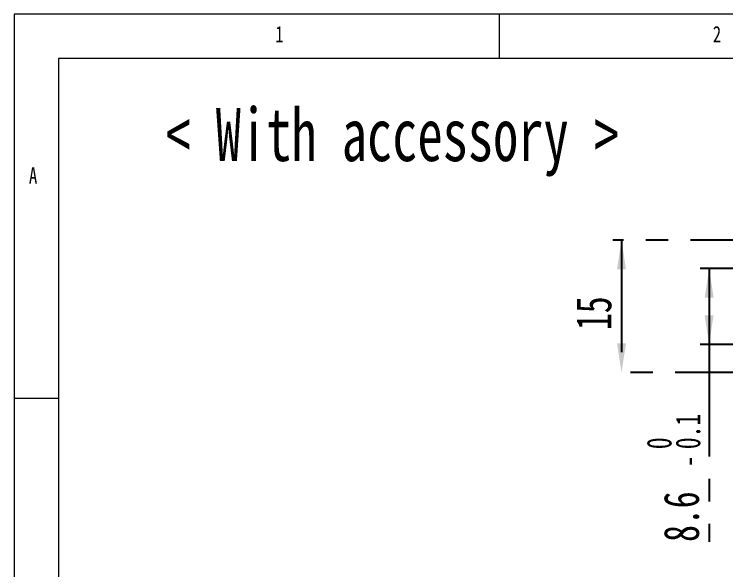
# Paper-space layout '시트2-ENG' of a CAD drawing. Header units: millimetres. Extents: x 5 to 415, y 5 to 292.
# Drawn here: x 5 to 85.6, y 229.1 to 292 of the extents above; entities that cross this region are included whole.
import ezdxf

# ---------------------------------------------------------------- set-up
doc = ezdxf.new("R2010")
doc.units = ezdxf.units.MM
doc.linetypes.add('CENTERX2', pattern=[20.32, 12.7, -2.54, 2.54, -2.54])
doc.layers.add('CENTER_LINE', color=7, linetype='CENTERX2')
doc.styles.add('SLDTEXTSTYLE0', font='TXT', dxfattribs={"width": 0.7})
doc.styles.add('SLDTEXTSTYLE3', font='TXT', dxfattribs={"width": 0.75})
doc.dimstyles.new('SLDDIMSTYLE0', dxfattribs={"dimtxt": 4, "dimasz": 3.302, "dimexe": 0, "dimexo": 0.0625, "dimgap": 1, "dimtad": 1, "dimrnd": 1e-09, "dimzin": 12, "dimdsep": 46, "dimtxsty": 'SLDTEXTSTYLE0', "dimsah": 1, "dimcen": 0.09, "dimadec": 0, "dimazin": 3, "dimtfac": 1, "dimtofl": 0, "dimtmove": 0, "dimatfit": 3, "dimfxl": 1, "dimfrac": 2, "dimtolj": 1, "dimtzin": 12, "dimarcsym": 0})
doc.dimstyles.new('SLDDIMSTYLE7', dxfattribs={"dimtxt": 4, "dimasz": 3.302, "dimexe": 0, "dimexo": 0.0625, "dimgap": 1, "dimtad": 1, "dimrnd": 1e-09, "dimzin": 12, "dimdsep": 46, "dimtxsty": 'SLDTEXTSTYLE0', "dimsah": 1, "dimcen": 0.09, "dimadec": 0, "dimazin": 3, "dimtol": 1, "dimtm": 0.1, "dimtfac": 1, "dimtofl": 0, "dimtmove": 0, "dimatfit": 3, "dimfxl": 1, "dimfrac": 2, "dimtolj": 1, "dimarcsym": 0})

# ---------------------------------------------------------------- blocks, each defined once
blk = doc.blocks.new('_D_53')
at = {"layer": 'CENTER_LINE'}
for p, q in [((90.319, 263.217), (82.751, 263.217)), ((83.751, 263.217), (83.751, 254.617)), ((90.319, 254.617), (82.751, 254.617)), ((83.751, 254.617), (83.751, 232.248))]:
    blk.add_line(p, q, dxfattribs=at)
for points in [[(83.751, 263.217), (83.243, 259.915), (84.259, 259.915)], [(83.751, 254.617), (84.259, 257.919), (83.243, 257.919)]]:
    blk.add_solid(points, dxfattribs=at)
at = {"layer": 'CENTER_LINE', "attachment_point": 1, "rotation": 90, "style": 'SLDTEXTSTYLE0'}
for s, insert, char_height in [('0.1', (79.944, 242.747), 2.8), ('0', (76.681, 242.747), 2.8), ('-', (79.944, 240.709), 2.8), ('8.6', (78.595, 232.248), 4)]:
    blk.add_mtext(s, dxfattribs=dict(at, insert=insert, char_height=char_height))
blk = doc.blocks.new('_D_54')
at = {"layer": 'CENTER_LINE'}
for p, q in [((114.669, 266.417), (72.819, 266.417)), ((73.819, 266.417), (73.819, 251.417)), ((112.919, 251.417), (72.819, 251.417))]:
    blk.add_line(p, q, dxfattribs=at)
for points in [[(73.819, 266.417), (73.311, 263.115), (74.327, 263.115)], [(73.819, 251.417), (74.327, 254.719), (73.311, 254.719)]]:
    blk.add_solid(points, dxfattribs=at)
at = {"layer": 'CENTER_LINE', "insert": (68.662, 256.239), "char_height": 4, "attachment_point": 1, "rotation": 90, "style": 'SLDTEXTSTYLE0'}
blk.add_mtext('15', dxfattribs=at)

psp = doc.layouts.new('시트2-ENG')

# ---------------------------------------------------------------- linework, layer by layer
at = {"color": 7, "linetype": 'Continuous', "lineweight": 18}
for p, q in [((415, 292), (5, 292)), ((5, 292), (5, 5)), ((60, 287), (60, 292)), ((410.25, 287), (10, 287)), ((10, 287), (10, 10)), ((10, 248.5), (5, 248.5))]:
    psp.add_line(p, q, dxfattribs=at)

# ---------------------------------------------------------------- texts
at = {"color": 7, "linetype": 'Continuous', "lineweight": 0, "char_height": 1.852, "attachment_point": 1, "style": 'SLDTEXTSTYLE3'}
for s, insert in [('1', (34.583, 290.668)), ('2', (84.167, 290.668)), ('A', (6.667, 274.668))]:
    psp.add_mtext(s, dxfattribs=dict(at, insert=insert))
at = {"layer": 'CENTER_LINE', "insert": (22.122, 281.375), "char_height": 6, "attachment_point": 1, "style": 'SLDTEXTSTYLE0'}
psp.add_mtext('< With accessory >', dxfattribs=at)

# ---------------------------------------------------------------- dimensions: what is measured, and where the dimension line sits
at = {"layer": 'CENTER_LINE'}
for base, p1, p2, dimstyle, picture, middle in [((73.819, 251.417), (115.669, 266.417), (113.919, 251.417), 'SLDDIMSTYLE0', '_D_54', (73.819, 258.917)), ((83.751, 254.617), (91.319, 263.217), (91.319, 254.617), 'SLDDIMSTYLE7', '_D_53', (83.751, 239.917))]:
    dim = psp.add_linear_dim(base=base, p1=p1, p2=p2, angle=90, dimstyle=dimstyle, dxfattribs=at)
    dim.commit()
    dim.dimension.update_dxf_attribs({"geometry": picture, "text_midpoint": middle, "dimtype": 160})

doc.saveas('drawing.dxf')
